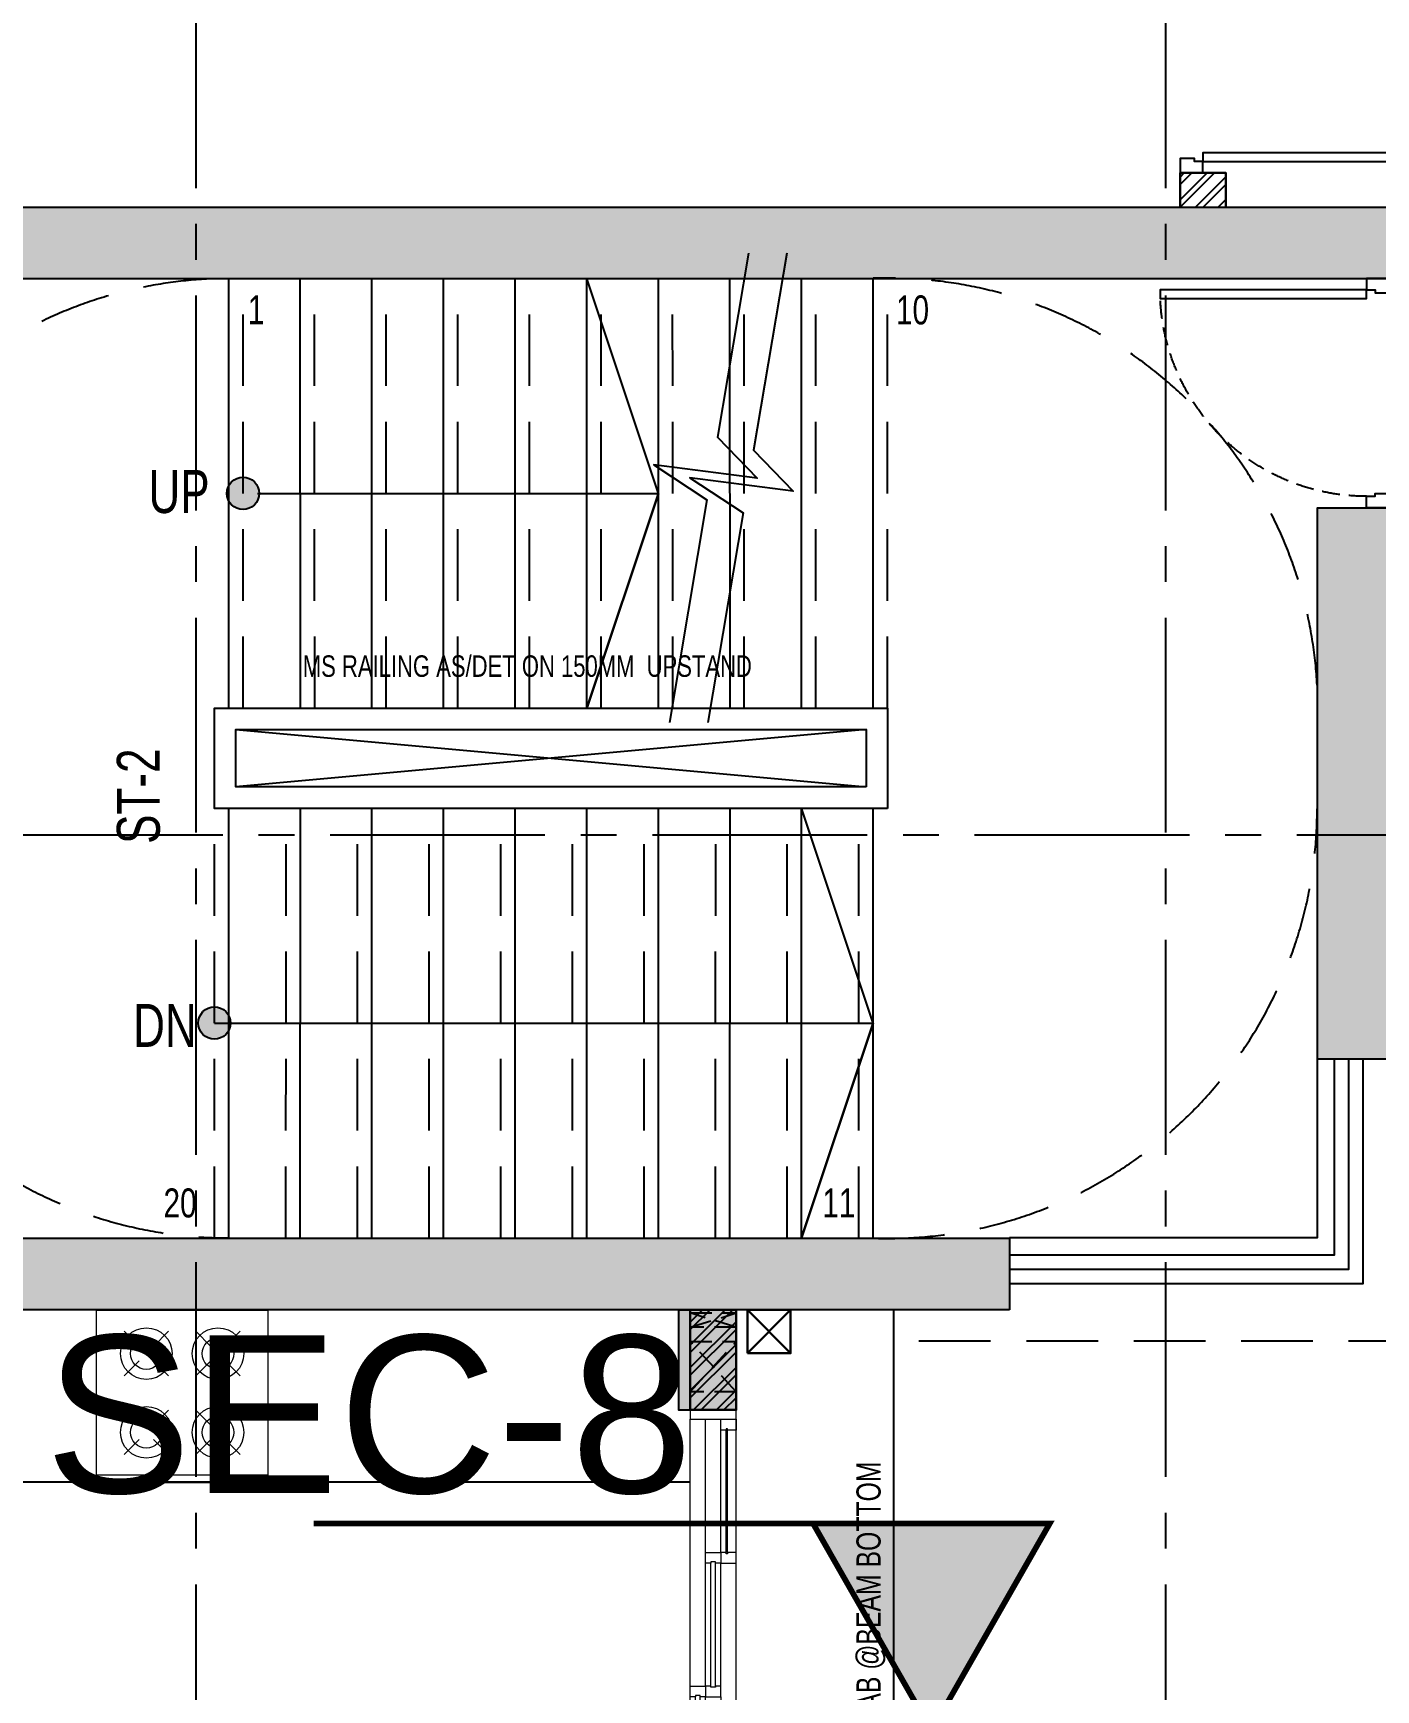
# Model space of a CAD drawing. Header units: millimetres. Extents: x 1066295 to 1300022, y -5734212 to -5454663.
# Drawn here: x 1207588 to 1212276, y -5722949 to -5717165 of the extents above; entities that cross this region are included whole.
import ezdxf

# ---------------------------------------------------------------- set-up
doc = ezdxf.new("R2010")
doc.units = ezdxf.units.MM
doc.header["$LTSCALE"] = 1000
doc.header["$MEASUREMENT"] = 0
for name, pattern in [('AUDIT_D_120904163729-0', [0]), ('T9_KEY PLAN(TYPICAL FLOOR)$0$2BHK-A - FRONT$0$AUDIT_D_120904163729-0', [0]), ('T9_KEY PLAN(TYPICAL FLOOR)$0$2BHK-A - FRONT$0$HIDDEN', [0.375, 0.25, -0.125]), ('T9_KEY PLAN(TYPICAL FLOOR)$0$3BHK-A$0$$1$HIDDEN', [0.375, 0.25, -0.125]), ('T9_KEY PLAN(TYPICAL FLOOR)$0$3BHK-A$0$AUDIT_D_120904163729-0', [0]), ('T9_KEY PLAN(TYPICAL FLOOR)$0$T8 - TYPICAL FLOOR CORE$0$DASHED2', [0.375, 0.25, -0.125]), ('T9_KEY PLAN(TYPICAL FLOOR)$0$T8 - TYPICAL FLOOR CORE$0$HIDDEN', [0.375, 0.25, -0.125]), ('T9_KEY PLAN(TYPICAL FLOOR)$0$T8(T9 IS SIMILAR) - TYPICAL FLOOR ELEVATION$0$AUDIT_D_120904163729-0', [0]), ('T9_KEY PLAN(TYPICAL FLOOR)$0$T8(T9 IS SIMILAR) - TYPICAL FLOOR ELEVATION$0$HIDDEN', [0.375, 0.25, -0.125]), ('T9_KEY PLAN(TYPICAL FLOOR)$0$T8_REFUGE COLUMNS$0$CENTER2', [1.125, 0.75, -0.125, 0.125, -0.125]), ('T9_PROFILE SECTIONS$0$T8_PROFILE SECTIONS$0$HIDDEN', [0.375, 0.25, -0.125]), ('T9_PROFILE SECTIONS$0$T8_PROFILE SECTIONS$0$PHANTOM2', [1.25, 0.625, -0.125, 0.125, -0.125, 0.125, -0.125])]:
    doc.linetypes.add(name, pattern=pattern)
doc.layers.get('0').update_dxf_attribs({"linetype": 'AUDIT_D_120904163729-0'})
for name, color, linetype in [('T9_KEY PLAN(TYPICAL FLOOR)$0$2BHK-A - FRONT$0$A-HATCH -160', 251, 'T9_KEY PLAN(TYPICAL FLOOR)$0$2BHK-A - FRONT$0$AUDIT_D_120904163729-0'), ('T9_KEY PLAN(TYPICAL FLOOR)$0$2BHK-A - FRONT$0$a-KIT FIX', 251, 'Continuous'), ('T9_KEY PLAN(TYPICAL FLOOR)$0$3BHK-A$0$$0$A-DOOR-FULL', 2, 'Continuous'), ('T9_KEY PLAN(TYPICAL FLOOR)$0$3BHK-A$0$A-HATCH -160', 251, 'T9_KEY PLAN(TYPICAL FLOOR)$0$3BHK-A$0$AUDIT_D_120904163729-0'), ('T9_KEY PLAN(TYPICAL FLOOR)$0$T8 - TYPICAL FLOOR CORE$0$A-DOOR-FULL', 2, 'Continuous'), ('T9_KEY PLAN(TYPICAL FLOOR)$0$T8 - TYPICAL FLOOR CORE$0$A-FINISHED STAIRS', 1, 'Continuous'), ('T9_KEY PLAN(TYPICAL FLOOR)$0$T8 - TYPICAL FLOOR CORE$0$A-SLAB SUNK-AC LEDGES', 251, 'T9_KEY PLAN(TYPICAL FLOOR)$0$T8 - TYPICAL FLOOR CORE$0$HIDDEN'), ('T9_KEY PLAN(TYPICAL FLOOR)$0$T8 - TYPICAL FLOOR CORE$0$A-UNFINISHED STAIRS', 30, 'T9_KEY PLAN(TYPICAL FLOOR)$0$T8 - TYPICAL FLOOR CORE$0$DASHED2'), ('T9_KEY PLAN(TYPICAL FLOOR)$0$T8 - TYPICAL FLOOR CORE$0$A_rail', 253, 'Continuous'), ('T9_KEY PLAN(TYPICAL FLOOR)$0$T8 - TYPICAL FLOOR CORE$0$B-AR-ANNO-E DECK FLOOR$0$a-text', 4, 'Continuous'), ('T9_KEY PLAN(TYPICAL FLOOR)$0$T8 - TYPICAL FLOOR CORE$0$BEAM', 5, 'T9_KEY PLAN(TYPICAL FLOOR)$0$T8 - TYPICAL FLOOR CORE$0$HIDDEN'), ('T9_KEY PLAN(TYPICAL FLOOR)$0$T8 - TYPICAL FLOOR CORE$0$CUT-OUT', 49, 'Continuous'), ('T9_KEY PLAN(TYPICAL FLOOR)$0$T8 - TYPICAL FLOOR CORE$0$HATCH', 8, 'Continuous'), ('T9_KEY PLAN(TYPICAL FLOOR)$0$T8 - TYPICAL FLOOR CORE$0$STAIRS', 1, 'Continuous'), ('T9_KEY PLAN(TYPICAL FLOOR)$0$T8(T9 IS SIMILAR) - TYPICAL FLOOR ELEVATION$0$A-WALL-FEATURES', 6, 'T9_KEY PLAN(TYPICAL FLOOR)$0$T8(T9 IS SIMILAR) - TYPICAL FLOOR ELEVATION$0$AUDIT_D_120904163729-0'), ('T9_KEY PLAN(TYPICAL FLOOR)$0$T8_REFUGE COLUMNS$0$A-CENTERLINE', 193, 'T9_KEY PLAN(TYPICAL FLOOR)$0$T8_REFUGE COLUMNS$0$CENTER2'), ('T9_KEY PLAN(TYPICAL FLOOR)$0$T8_REFUGE COLUMNS$0$A-RCC COLS', 3, 'Continuous'), ('T9_KEY PLAN(TYPICAL FLOOR)$0$T8_REFUGE COLUMNS$0$A-SHEAR WALL THICKENING', 3, 'Continuous'), ('T9_KEY PLAN(TYPICAL FLOOR)$0$T8_TYPICAL COLUMNS$0$A-RCC COLS', 3, 'Continuous'), ('T9_KEY PLAN(TYPICAL FLOOR)$0$T8_TYPICAL COLUMNS$0$A-SHEAR WALL THICKENING', 3, 'Continuous'), ('T9_PROFILE SECTIONS$0$T8_PROFILE SECTIONS$0$A-PROFILE SECTIONS', 81, 'T9_PROFILE SECTIONS$0$T8_PROFILE SECTIONS$0$PHANTOM2')]:
    doc.layers.add(name, color=color, linetype=linetype)
for name, color, linetype, lineweight in [('T9_KEY PLAN(TYPICAL FLOOR)$0$2BHK-A - FRONT$0$a-TOI-fixtures', 251, 'Continuous', 0), ('T9_KEY PLAN(TYPICAL FLOOR)$0$2BHK-A - FRONT$0$A-WALL- 160', 6, 'Continuous', 30), ('T9_KEY PLAN(TYPICAL FLOOR)$0$2BHK-A - FRONT$0$Window', 4, 'Continuous', 20), ('T9_KEY PLAN(TYPICAL FLOOR)$0$3BHK-A$0$$1$A-WALL- 160', 6, 'Continuous', 30), ('T9_KEY PLAN(TYPICAL FLOOR)$0$T8 - TYPICAL FLOOR CORE$1$a-Text', 4, 'Continuous', 0), ('T9_KEY PLAN(TYPICAL FLOOR)$0$T8(T9 IS SIMILAR) - DIMENSION & TEXTING$0$T8 - TYPICAL FLOOR CORE$0$$1$a-Text', 4, 'Continuous', 0), ('T9_KEY PLAN(TYPICAL FLOOR)$0$T8(T9 IS SIMILAR)$0$D&W', 8, 'Continuous', 25)]:
    doc.layers.add(name, color=color, linetype=linetype, lineweight=lineweight)
doc.layers.add('T9_KEY PLAN(TYPICAL FLOOR)$0$T8_REFUGE COLUMNS$0$COL-HATCH', color=7, linetype='Continuous', lineweight=25, true_color=0xa3a3a3)
doc.styles.add('T9_KEY PLAN(TYPICAL FLOOR)$0$T8 - TYPICAL FLOOR CORE$1$ARIAL ARROW', font='swisscl.ttf')
doc.styles.add('T9_KEY PLAN(TYPICAL FLOOR)$0$T8(T9 IS SIMILAR) - DIMENSION & TEXTING$0$T8 - TYPICAL FLOOR CORE$0$$1$ARIAL ARROW', font='swisscl.ttf')
doc.styles.add('T9_PROFILE SECTIONS$0$T8_PROFILE SECTIONS$0$arial', font='sanss___.ttf')

# ---------------------------------------------------------------- blocks, each defined once
blk = doc.blocks.new('T9_PROFILE SECTIONS$0$T8_PROFILE SECTIONS$0$MH')
at = {"layer": 'T9_PROFILE SECTIONS$0$T8_PROFILE SECTIONS$0$A-PROFILE SECTIONS', "linetype": 'T9_PROFILE SECTIONS$0$T8_PROFILE SECTIONS$0$HIDDEN', "ltscale": 2}
h = blk.add_hatch(color=256, dxfattribs=at)
h.dxf.hatch_style = 1
h.paths.add_polyline_path([(1140354.5, -5697433.6), (1141077.6, -5697846.6), (1140354.5, -5698259.6)])
at = {"layer": 'T9_PROFILE SECTIONS$0$T8_PROFILE SECTIONS$0$A-PROFILE SECTIONS', "linetype": 'T9_PROFILE SECTIONS$0$T8_PROFILE SECTIONS$0$HIDDEN', "ltscale": 2, "const_width": 20}
blk.add_lwpolyline([(1140354.5, -5697433.6), (1140354.5, -5697433.6), (1141077.6, -5697846.6), (1140354.5, -5698259.6)], close=True, dxfattribs=at)
blk.add_lwpolyline([(1140354.5, -5697433.6), (1140354.5, -5700003.6)], dxfattribs=at)
blk = doc.blocks.new('T9_PROFILE SECTIONS$0$PROFILE SECTION LINE T9')
at = {"layer": 'T9_PROFILE SECTIONS$0$T8_PROFILE SECTIONS$0$A-PROFILE SECTIONS', "linetype": 'ByBlock', "rotation": 270}
blk.add_blockref('T9_PROFILE SECTIONS$0$T8_PROFILE SECTIONS$0$MH', (5724597.5, 1131999, 0), dxfattribs=at)
at = {"layer": 'T9_PROFILE SECTIONS$0$T8_PROFILE SECTIONS$0$A-PROFILE SECTIONS', "linetype": 'ByBlock', "insert": (23655.5, -8256, 0), "char_height": 550, "attachment_point": 7, "style": 'T9_PROFILE SECTIONS$0$T8_PROFILE SECTIONS$0$arial'}
blk.add_mtext_dynamic_manual_height_columns('SEC-8', width=301.334, gutter_width=500, heights=[0], dxfattribs=at)
blk = doc.blocks.new('T9_KEY PLAN(TYPICAL FLOOR)$0$T8_REFUGE COLUMNS$0$A$C277F3394')
at = {"layer": 'T9_KEY PLAN(TYPICAL FLOOR)$0$T8_REFUGE COLUMNS$0$A-SHEAR WALL THICKENING', "linetype": 'ByBlock'}
h = blk.add_hatch(color=31, dxfattribs=at)
h.dxf.hatch_style = 1
h.paths.add_polyline_path([(6495, 0.2), (6695, 0.2), (6695, -349.8), (6495, -349.8)])
blk.add_lwpolyline([(6495, 0.2), (6695, 0.2), (6695, -349.8), (6495, -349.8)], close=True, dxfattribs=at)
blk = doc.blocks.new('T9_KEY PLAN(TYPICAL FLOOR)$0$T8_REFUGE COLUMNS$0$A$C46A13422')
at = {"layer": 'T9_KEY PLAN(TYPICAL FLOOR)$0$T8_REFUGE COLUMNS$0$A-SHEAR WALL THICKENING', "linetype": 'ByBlock'}
blk.add_blockref('T9_KEY PLAN(TYPICAL FLOOR)$0$T8_REFUGE COLUMNS$0$A$C277F3394', (-5609.8, -7500), dxfattribs=at)
blk = doc.blocks.new('T9_KEY PLAN(TYPICAL FLOOR)$0$T8_REFUGE COLUMNS')
at = {"layer": 'T9_KEY PLAN(TYPICAL FLOOR)$0$T8_REFUGE COLUMNS$0$COL-HATCH', "linetype": 'ByBlock'}
h = blk.add_hatch(color=256, dxfattribs=at)
h.dxf.hatch_style = 1
h.paths.add_polyline_path([(1215902.1, -5706299.9), (1216152.1, -5706299.9), (1216152.1, -5708099.9), (1215902.1, -5708099.9)])
h.paths.add_polyline_path([(1215902.1, -5708099.9), (1213292.1, -5708099.9), (1213292.1, -5707849.9), (1215902.1, -5707849.9)])
h.paths.add_polyline_path([(1196642.1, -5706299.9), (1196392.1, -5706299.9), (1196392.1, -5708099.9), (1196642.1, -5708099.9)])
h.paths.add_polyline_path([(1215902.1, -5723474.9), (1216152.1, -5723474.9), (1216152.1, -5721674.9), (1215902.1, -5721674.9)])
h.paths.add_polyline_path([(1215902.1, -5721924.9), (1213292.1, -5721924.9), (1213292.1, -5721674.9), (1215902.1, -5721674.9)])
h.paths.add_polyline_path([(1196642.1, -5723474.9), (1196392.1, -5723474.9), (1196392.1, -5721674.9), (1196642.1, -5721674.9)])
h.paths.add_polyline_path([(1198957.1, -5709939.9), (1199207.1, -5709939.9), (1199207.1, -5714149.9), (1198957.1, -5714149.9)])
h.paths.add_polyline_path([(1197682.1, -5711799.9), (1197432.1, -5711799.9), (1197432.1, -5709939.9), (1197682.1, -5709939.9)])
h.paths.add_polyline_path([(1184832.1, -5718799.9), (1185182.1, -5718799.9), (1185182.1, -5709299.9), (1184832.1, -5709299.9)])
h.paths.add_polyline_path([(1194132.1, -5714149.9), (1193882.1, -5714149.9), (1193882.1, -5709939.9), (1194132.1, -5709939.9)])
h.paths.add_polyline_path([(1189932.1, -5714149.9), (1190232.1, -5714149.9), (1190232.1, -5709914.9), (1189932.1, -5709914.9)])
h.paths.add_polyline_path([(1189932.1, -5719684.9), (1190232.1, -5719684.9), (1190232.1, -5715449.9), (1189932.1, -5715449.9)])
h.paths.add_polyline_path([(1194182.1, -5719609.9), (1193882.1, -5719609.9), (1193882.1, -5717174.9), (1194182.1, -5717174.9)])
h.paths.add_polyline_path([(1215612.1, -5719609.9), (1215862.1, -5719609.9), (1215862.1, -5715374.9), (1215612.1, -5715374.9)])
h.paths.add_polyline_path([(1210702.1, -5711724.9), (1207452.1, -5711724.9), (1207452.1, -5711474.9), (1210702.1, -5711474.9)])
h.paths.add_polyline_path([(1210702.1, -5713624.9), (1207452.1, -5713624.9), (1207452.1, -5713874.9), (1210702.1, -5713874.9)])
h.paths.add_polyline_path([(1210952.1, -5711474.9), (1210702.1, -5711474.9), (1210702.1, -5713874.9), (1210952.1, -5713874.9)])
h.paths.add_polyline_path([(1202442.1, -5712799.9), (1202692.1, -5712799.9), (1202692.1, -5710799.9), (1202442.1, -5710799.9)], flags=17)
h.paths.add_polyline_path([(1196682.1, -5715374.9), (1196932.1, -5715374.9), (1196932.1, -5719609.9), (1196682.1, -5719609.9)])
h.paths.add_polyline_path([(1210052.1, -5727009.9), (1209752.1, -5727009.9), (1209752.1, -5724474.9), (1210052.1, -5724474.9)])
h.paths.add_polyline_path([(1202492.1, -5727009.9), (1202792.1, -5727009.9), (1202792.1, -5724474.9), (1202492.1, -5724474.9)])
h.paths.add_polyline_path([(1199382.1, -5726829.9), (1199132.1, -5726829.9), (1199132.1, -5724474.9), (1199382.1, -5724474.9)])
h.paths.add_polyline_path([(1195392.1, -5726519.9), (1195742.1, -5726519.9), (1195742.1, -5724724.9), (1195392.1, -5724724.9)])
h.paths.add_polyline_path([(1195742.1, -5724124.9), (1195392.1, -5724124.9), (1195392.1, -5723274.9), (1195742.1, -5723274.9)])
h.paths.add_polyline_path([(1217152.1, -5726519.9), (1216802.1, -5726519.9), (1216802.1, -5724724.9), (1217152.1, -5724724.9)])
h.paths.add_polyline_path([(1216802.1, -5724124.9), (1217152.1, -5724124.9), (1217152.1, -5723274.9), (1216802.1, -5723274.9)])
h.paths.add_polyline_path([(1213162.1, -5726829.9), (1213412.1, -5726829.9), (1213412.1, -5724474.9), (1213162.1, -5724474.9)])
h.paths.add_polyline_path([(1209602.1, -5723474.9), (1209852.1, -5723474.9), (1209852.1, -5721674.9), (1209602.1, -5721674.9)])
h.paths.add_polyline_path([(1212262.1, -5721674.9), (1210752.1, -5721674.9), (1210752.1, -5721924.9), (1212262.1, -5721924.9)])
h.paths.add_polyline_path([(1212742.1, -5719224.9), (1207452.1, -5719224.9), (1207452.1, -5718974.9), (1212742.1, -5718974.9)])
h.paths.add_polyline_path([(1214067.1, -5718349.9), (1213817.1, -5718349.9), (1213817.1, -5716424.9), (1214067.1, -5716424.9)])
h.paths.add_polyline_path([(1213587.1, -5709939.9), (1213337.1, -5709939.9), (1213337.1, -5714149.9), (1213587.1, -5714149.9)])
h.paths.add_polyline_path([(1214862.1, -5711799.9), (1215112.1, -5711799.9), (1215112.1, -5709939.9), (1214862.1, -5709939.9)])
h.paths.add_polyline_path([(1227712.1, -5718799.9), (1227362.1, -5718799.9), (1227362.1, -5709299.9), (1227712.1, -5709299.9)])
h.paths.add_polyline_path([(1218412.1, -5714149.9), (1218662.1, -5714149.9), (1218662.1, -5709939.9), (1218412.1, -5709939.9)])
h.paths.add_polyline_path([(1222612.1, -5714149.9), (1222312.1, -5714149.9), (1222312.1, -5709914.9), (1222612.1, -5709914.9)])
h.paths.add_polyline_path([(1222612.1, -5719684.9), (1222312.1, -5719684.9), (1222312.1, -5715449.9), (1222612.1, -5715449.9)])
h.paths.add_polyline_path([(1218362.1, -5719609.9), (1218662.1, -5719609.9), (1218662.1, -5717174.9), (1218362.1, -5717174.9)])
h.paths.add_polyline_path([(1202742.1, -5716974.9), (1202992.1, -5716974.9), (1202992.1, -5718974.9), (1202742.1, -5718974.9)])
h.paths.add_polyline_path([(1204842.1, -5716974.9), (1205092.1, -5716974.9), (1205092.1, -5718974.9), (1204842.1, -5718974.9)])
h.paths.add_polyline_path([(1217152.1, -5701889.9), (1216802.1, -5701889.9), (1216802.1, -5705049.9), (1217152.1, -5705049.9)])
h.paths.add_polyline_path([(1216802.1, -5705649.9), (1217152.1, -5705649.9), (1217152.1, -5706499.9), (1216802.1, -5706499.9)])
h.paths.add_polyline_path([(1213162.1, -5701089.9), (1213412.1, -5701089.9), (1213412.1, -5705299.9), (1213162.1, -5705299.9)])
h.paths.add_polyline_path([(1210052.1, -5701089.9), (1209752.1, -5701089.9), (1209752.1, -5705299.9), (1210052.1, -5705299.9)])
h.paths.add_polyline_path([(1209602.1, -5706299.9), (1209852.1, -5706299.9), (1209852.1, -5708099.9), (1209602.1, -5708099.9)])
h.paths.add_polyline_path([(1212262.1, -5708099.9), (1210752.1, -5708099.9), (1210752.1, -5707849.9), (1212262.1, -5707849.9)])
h.paths.add_polyline_path([(1195392.1, -5701889.9), (1195742.1, -5701889.9), (1195742.1, -5705049.9), (1195392.1, -5705049.9)])
h.paths.add_polyline_path([(1195742.1, -5705649.9), (1195392.1, -5705649.9), (1195392.1, -5706499.9), (1195742.1, -5706499.9)])
h.paths.add_polyline_path([(1199382.1, -5701089.9), (1199132.1, -5701089.9), (1199132.1, -5705299.9), (1199382.1, -5705299.9)])
h.paths.add_polyline_path([(1202492.1, -5701089.9), (1202792.1, -5701089.9), (1202792.1, -5705299.9), (1202492.1, -5705299.9)])
h.paths.add_polyline_path([(1202942.1, -5706299.9), (1202692.1, -5706299.9), (1202692.1, -5708099.9), (1202942.1, -5708099.9)])
h.paths.add_polyline_path([(1200282, -5708099.9), (1201792, -5708099.9), (1201792, -5707849.9), (1200282, -5707849.9)])
h.paths.add_polyline_path([(1207452.1, -5710799.9), (1211787.1, -5710799.9), (1211787.1, -5710549.9), (1207452.1, -5710549.9)])
h.paths.add_polyline_path([(1200042.1, -5713849.9), (1200042.1, -5710549.9), (1205092.1, -5710549.9), (1205092.1, -5712999.9), (1204842.1, -5712999.9), (1204842, -5710799.9), (1200292.1, -5710799.9), (1200292.1, -5713849.9)])
h.paths.add_polyline_path([(1198907.1, -5719224.9), (1205092.1, -5719224.9), (1205092.1, -5718974.9), (1198907.1, -5718974.9)])
h.paths.add_polyline_path([(1202942.1, -5723474.9), (1202692.1, -5723474.9), (1202692.1, -5721674.9), (1202942.1, -5721674.9)])
h.paths.add_polyline_path([(1200282.1, -5721674.9), (1201792.1, -5721674.9), (1201792.1, -5721924.9), (1200282.1, -5721924.9)])
h.paths.add_polyline_path([(1196932.1, -5715624.9), (1203832.1, -5715624.9), (1203832.1, -5715374.9), (1196932.1, -5715374.9)])
h.paths.add_polyline_path([(1215612.1, -5715624.9), (1207452.1, -5715624.9), (1207452.1, -5715374.9), (1215612.1, -5715374.9)])
h.paths.add_polyline_path([(1196642.1, -5721924.9), (1199252.1, -5721924.9), (1199252.1, -5721674.9), (1196642.1, -5721674.9)])
h.paths.add_polyline_path([(1196642.1, -5708099.9), (1199252.1, -5708099.9), (1199252.1, -5707849.9), (1196642.1, -5707849.9)])
h.paths.add_polyline_path([(1198007.1, -5718974.9), (1196932.1, -5718974.9), (1196932.1, -5719224.9), (1198007.1, -5719224.9)])
at = {"layer": 'T9_KEY PLAN(TYPICAL FLOOR)$0$T8_REFUGE COLUMNS$0$A-CENTERLINE'}
for p, q in [((1209902.1, -5728808.5), (1209902.1, -5698573.6)), ((1213287.1, -5728808.5), (1213287.1, -5698573.6)), ((1223494.9, -5717567.4), (1182495.9, -5717567.4))]:
    blk.add_line(p, q, dxfattribs=at)
at = {"layer": 'T9_KEY PLAN(TYPICAL FLOOR)$0$T8_REFUGE COLUMNS$0$A-RCC COLS', "linetype": 'ByBlock'}
for points in [[(1215612.1, -5715624.9), (1207452.1, -5715624.9), (1207452.1, -5715374.9), (1215612.1, -5715374.9)], [(1214067.1, -5718349.9), (1213817.1, -5718349.9), (1213817.1, -5716424.9), (1214067.1, -5716424.9)], [(1212742.1, -5719224.9), (1207452.1, -5719224.9), (1207452.1, -5718974.9), (1212742.1, -5718974.9)]]:
    blk.add_lwpolyline(points, close=True, dxfattribs=at)
blk.add_blockref('T9_KEY PLAN(TYPICAL FLOOR)$0$T8_REFUGE COLUMNS$0$A$C46A13422', (1210702.1, -5711724.9), dxfattribs=at)
blk = doc.blocks.new('T9_KEY PLAN(TYPICAL FLOOR)$0$T8_TYPICAL COLUMNS$0$A$C277F3394')
at = {"layer": 'T9_KEY PLAN(TYPICAL FLOOR)$0$T8_TYPICAL COLUMNS$0$A-SHEAR WALL THICKENING', "linetype": 'ByBlock'}
h = blk.add_hatch(color=31, dxfattribs=at)
h.dxf.hatch_style = 1
h.paths.add_polyline_path([(6495, 0.2), (6695, 0.2), (6695, -349.8), (6495, -349.8)])
blk.add_lwpolyline([(6495, 0.2), (6695, 0.2), (6695, -349.8), (6495, -349.8)], close=True, dxfattribs=at)
blk = doc.blocks.new('T9_KEY PLAN(TYPICAL FLOOR)$0$T8_TYPICAL COLUMNS$0$A$C46A13422')
at = {"layer": 'T9_KEY PLAN(TYPICAL FLOOR)$0$T8_TYPICAL COLUMNS$0$A-SHEAR WALL THICKENING', "linetype": 'ByBlock'}
blk.add_blockref('T9_KEY PLAN(TYPICAL FLOOR)$0$T8_TYPICAL COLUMNS$0$A$C277F3394', (-5609.8, -7500), dxfattribs=at)
blk = doc.blocks.new('T9_KEY PLAN(TYPICAL FLOOR)$0$T8_TYPICAL COLUMNS')
at = {"layer": 'T9_KEY PLAN(TYPICAL FLOOR)$0$T8_TYPICAL COLUMNS$0$A-RCC COLS', "linetype": 'ByBlock'}
for name, p in [('T9_KEY PLAN(TYPICAL FLOOR)$0$T8_REFUGE COLUMNS', (0, 0)), ('T9_KEY PLAN(TYPICAL FLOOR)$0$T8_TYPICAL COLUMNS$0$A$C46A13422', (1210702.1, -5711724.9))]:
    blk.add_blockref(name, p, dxfattribs=at)
blk = doc.blocks.new('T9_KEY PLAN(TYPICAL FLOOR)$0$2BHK-A - FRONT$0$1500')
at = {"layer": 'T9_KEY PLAN(TYPICAL FLOOR)$0$2BHK-A - FRONT$0$Window', "color": 1, "lineweight": 13}
for p, q in [((1150276.5, -5694418.8), (1148842.5, -5694418.8)), ((1149307.5, -5694418.8), (1148880, -5694418.8)), ((1149307.5, -5694472.1), (1148880, -5694472.1)), ((1149773.7, -5694472.1), (1149345, -5694472.1)), ((1149811.2, -5694472.1), (1150276.5, -5694472.1)), ((1149307.5, -5694525.5), (1148842.5, -5694525.5)), ((1149773.7, -5694525.5), (1149345, -5694525.5)), ((1150239, -5694525.5), (1149811.2, -5694525.5)), ((1149773.7, -5694578.8), (1148842.5, -5694578.8)), ((1150239, -5694578.8), (1149811.2, -5694578.8))]:
    blk.add_line(p, q, dxfattribs=at)
at = {"layer": 'T9_KEY PLAN(TYPICAL FLOOR)$0$2BHK-A - FRONT$0$Window', "color": 5, "lineweight": 13}
for p, q in [((1149307.5, -5694449.1), (1148880, -5694449.1)), ((1149307.5, -5694453.6), (1148880, -5694453.6)), ((1149773.7, -5694490.7), (1149345, -5694490.7)), ((1149773.7, -5694506.9), (1149345, -5694506.9)), ((1150239, -5694544.1), (1149811.2, -5694544.1)), ((1150239, -5694560.2), (1149811.2, -5694560.2))]:
    blk.add_line(p, q, dxfattribs=at)
at = {"layer": 'T9_KEY PLAN(TYPICAL FLOOR)$0$2BHK-A - FRONT$0$Window', "color": 4, "lineweight": 13}
for points in [[(1148842.5, -5694418.8), (1148809.5, -5694418.8), (1148809.5, -5694578.8), (1148842.5, -5694578.8)], [(1148880, -5694453.6), (1148880, -5694472.1), (1148842.5, -5694472.1), (1148842.5, -5694418.8), (1148880, -5694418.8), (1148880, -5694449.1), (1148875.5, -5694449.1), (1148875.5, -5694453.6)], [(1149307.5, -5694453.6), (1149307.5, -5694472.1), (1149345, -5694472.1), (1149345, -5694418.8), (1149307.5, -5694418.8), (1149307.5, -5694449.1), (1149312, -5694449.1), (1149312, -5694453.6)], [(1150309.5, -5694418.8), (1150276.5, -5694418.8), (1150276.5, -5694578.8), (1150309.5, -5694578.8)], [(1149345, -5694506.9), (1149345, -5694525.5), (1149307.5, -5694525.5), (1149307.5, -5694472.1), (1149345, -5694472.1), (1149345, -5694490.7), (1149340.5, -5694490.7), (1149340.5, -5694506.9)], [(1149773.7, -5694506.9), (1149773.7, -5694525.5), (1149811.2, -5694525.5), (1149811.2, -5694472.1), (1149773.7, -5694472.1), (1149773.7, -5694490.7), (1149778.2, -5694490.7), (1149778.2, -5694506.9)], [(1149811.2, -5694560.2), (1149811.2, -5694578.8), (1149773.7, -5694578.8), (1149773.7, -5694525.5), (1149811.2, -5694525.5), (1149811.2, -5694544.1), (1149806.7, -5694544.1), (1149806.7, -5694560.2)], [(1150239, -5694560.2), (1150239, -5694578.8), (1150276.5, -5694578.8), (1150276.5, -5694525.5), (1150239, -5694525.5), (1150239, -5694544.1), (1150243.5, -5694544.1), (1150243.5, -5694560.2)]]:
    blk.add_lwpolyline(points, close=True, dxfattribs=at)
blk = doc.blocks.new('T9_KEY PLAN(TYPICAL FLOOR)$0$2BHK-A - FRONT$0$RANGE-flat-1')
at = {"layer": 'T9_KEY PLAN(TYPICAL FLOOR)$0$2BHK-A - FRONT$0$a-TOI-fixtures'}
for p, q in [((-575, -600), (-575, 0)), ((-600, -100), (-625, -100)), ((-625, -100), (-625, -175)), ((-450, -150), (-502.8, -97.2)), ((-400, -150), (-347.2, -97.2)), ((-175, -150), (-227.8, -97.2)), ((-125, -150), (-72.2, -97.2)), ((-625, -175), (-600, -175)), ((-450, -200), (-502.8, -252.8)), ((-400, -200), (-347.2, -252.8)), ((-175, -200), (-227.8, -252.8)), ((-125, -200), (-72.2, -252.8)), ((-450, -400), (-502.8, -347.2)), ((-400, -400), (-347.2, -347.2)), ((-175, -400), (-227.8, -347.2)), ((-125, -400), (-72.2, -347.2)), ((-625, -425), (-600, -425)), ((-625, -500), (-625, -425)), ((-450, -450), (-502.8, -502.8)), ((-400, -450), (-347.2, -502.8)), ((-175, -450), (-227.8, -502.8)), ((-125, -450), (-72.2, -502.8)), ((-600, -500), (-625, -500))]:
    blk.add_line(p, q, dxfattribs=at)
blk.add_lwpolyline([(-600, -600), (0, -600), (0, 0), (-600, 0)], close=True, dxfattribs=at)
for centre, radius in [((-425, -175), 90), ((-150, -175), 90), ((-425, -175), 55), ((-150, -175), 55), ((-425, -425), 90), ((-150, -425), 90), ((-425, -425), 55), ((-150, -425), 55)]:
    blk.add_circle(centre, radius, dxfattribs=at)
blk = doc.blocks.new('*U2405')
for points in [[(0, 0), (0, 720.4), (30, 720.4), (30, 0)], [(-40, 0), (0, 0), (0, -30), (10, -30), (10, -80), (-40, -80)], [(760.4, 0), (720.4, 0), (720.4, -30), (710.4, -30), (710.4, -80), (760.4, -80)]]:
    blk.add_lwpolyline(points, close=True)
at = {"color": 0, "linetype": 'ByBlock', "ltscale": 0.25}
blk.add_arc((-1.1, -0.4), 721.5, 0.03474, 87.62699, dxfattribs=at)
blk = doc.blocks.new('T9_KEY PLAN(TYPICAL FLOOR)$0$T8 - TYPICAL FLOOR CORE$0$A$C29262D9E')
at = {"layer": 'T9_KEY PLAN(TYPICAL FLOOR)$0$T8 - TYPICAL FLOOR CORE$0$STAIRS'}
h = blk.add_hatch(color=7, dxfattribs=at)
edge = h.paths.add_edge_path()
edge.add_arc((0, 0), 0.075, 0, 360)
at = {"layer": 'T9_KEY PLAN(TYPICAL FLOOR)$0$T8 - TYPICAL FLOOR CORE$0$STAIRS', "color": 7}
blk.add_circle((0, 0), 0.075, dxfattribs=at)
blk = doc.blocks.new('*U2384')
for points in [[(0, 0), (0, 1025), (30, 1025), (30, 0)], [(-40, 0), (0, 0), (0, -30), (10, -30), (10, -80), (-40, -80)], [(1065, 0), (1025, 0), (1025, -30), (1015, -30), (1015, -80), (1065, -80)]]:
    blk.add_lwpolyline(points, close=True)
at = {"color": 0, "linetype": 'ByBlock', "ltscale": 0.25}
blk.add_arc((-1.5, -0.6), 1026.5, 0.03474, 87.62699, dxfattribs=at)
blk = doc.blocks.new('T9_KEY PLAN(TYPICAL FLOOR)')
at = {"layer": 'T9_KEY PLAN(TYPICAL FLOOR)$0$2BHK-A - FRONT$0$A-HATCH -160', "linetype": 'ByBlock'}
h = blk.add_hatch(dxfattribs=at)
h.set_pattern_fill('ANSI32', color=8, scale=150)
h.set_pattern_definition([(45, (0, -0.55), (-39.77475644, 39.77475644), []), (45, (26.517, -0.55), (-39.77475644, 39.77475644), [])])
h.paths.add_polyline_path([(1213411.9, -5726829.9), (1213251.9, -5726829.9), (1213251.9, -5728524.6), (1212781.9, -5728524.6), (1212781.9, -5728684.6), (1213411.9, -5728684.6)])
h.paths.add_polyline_path([(1210052.3, -5727009.9), (1209892.3, -5727009.9), (1209892.3, -5727450.1), (1209117.3, -5727450.1), (1209117.3, -5727610.1), (1210052.3, -5727610.1)])
h.paths.add_polyline_path([(1210681.9, -5728684.6), (1210052.3, -5728684.6), (1210052.3, -5728524.6), (1210681.9, -5728524.6)])
h.paths.add_polyline_path([(1206717.3, -5727450.1), (1206347.3, -5727450.1), (1206347.3, -5727610.1), (1206717.3, -5727610.1)])
h.paths.add_polyline_path([(1211787.3, -5719574.2), (1211627.3, -5719574.2), (1211627.3, -5719224.9), (1211787.3, -5719224.9)])
h.paths.add_polyline_path([(1212502.4, -5721834.8), (1212262.8, -5721834.8), (1212261.7, -5721674.9), (1212502.4, -5721674.9)])
h.paths.add_polyline_path([(1212262.3, -5721924.5), (1212102.3, -5721924.5), (1212102.3, -5722424.9), (1212262.3, -5722424.9)])
h.paths.add_polyline_path([(1213452.3, -5721924.9), (1213292.3, -5721924.9), (1213292.3, -5722424.9), (1213452.3, -5722424.9)])
h.paths.add_polyline_path([(1213452.3, -5723474.9), (1213452.3, -5723074.9), (1213292.3, -5723074.9), (1213292.3, -5723314.9), (1212262.3, -5723314.9), (1212264.8, -5723074.9), (1212104.8, -5723074.9), (1212102.3, -5723474.6)])
at = {"layer": 'T9_KEY PLAN(TYPICAL FLOOR)$0$3BHK-A$0$A-HATCH -160', "linetype": 'ByBlock'}
h = blk.add_hatch(dxfattribs=at)
h.set_pattern_fill('ANSI32', color=8, scale=150)
h.set_pattern_definition([(45, (-0.65, 934.464), (-39.77475644, 39.77475644), []), (45, (25.864, 934.464), (-39.77475644, 39.77475644), [])])
h.paths.add_polyline_path([(1213497.2, -5715373.6), (1213337.2, -5715373.6), (1213337.2, -5715253.8), (1213497.2, -5715253.8)])
at = {"color": 8, "linetype": 'T9_KEY PLAN(TYPICAL FLOOR)$0$2BHK-A - FRONT$0$HIDDEN', "ltscale": 0.3}
for p, q in [((1211787.1, -5719285.9), (1211627.3, -5719235.9)), ((1211627.3, -5719285.9), (1211787.1, -5719235.9)), ((1211627.3, -5719510.9, 0.6), (1211787.1, -5719335.9)), ((1211787.2, -5719510.9), (1211627.3, -5719335.9, 0.6))]:
    blk.add_line(p, q, dxfattribs=at)
for points in [[(1211627.3, -5719235.9), (1211787.1, -5719235.9), (1211787.1, -5719285.9), (1211627.3, -5719285.9)], [(1211627.3, -5719335.9), (1211787.1, -5719335.9), (1211787.1, -5719510.9), (1211627.3, -5719510.9)]]:
    blk.add_lwpolyline(points, close=True, dxfattribs=at)
at = {"layer": 'T9_KEY PLAN(TYPICAL FLOOR)$0$2BHK-A - FRONT$0$a-KIT FIX', "color": 8}
blk.add_line((1211627.3, -5719826.2), (1208552.3, -5719827.4), dxfattribs=at)
at = {"layer": 'T9_KEY PLAN(TYPICAL FLOOR)$0$2BHK-A - FRONT$0$A-WALL- 160', "color": 8, "linetype": 'ByBlock'}
for p, q in [((1211627.3, -5719574.2), (1211627.3, -5719224.9)), ((1211787.3, -5719574.2), (1211787.3, -5719224.9)), ((1211787.3, -5719574.2), (1211627.3, -5719574.2))]:
    blk.add_line(p, q, dxfattribs=at)
at = {"layer": 'T9_KEY PLAN(TYPICAL FLOOR)$0$2BHK-A - FRONT$0$A-WALL- 160', "color": 8, "ltscale": 0.3}
for p, q in [((1211977, -5719224.6), (1211827.4, -5719376.4, 0.6)), ((1211827.4, -5719224.6), (1211977, -5719376.4, 0.6))]:
    blk.add_line(p, q, dxfattribs=at)
blk.add_lwpolyline([(1211827.4, -5719376.4), (1211827.4, -5719224.4), (1211977.4, -5719224.4), (1211977.4, -5719376.4)], close=True, dxfattribs=at)
at = {"layer": 'T9_KEY PLAN(TYPICAL FLOOR)$0$3BHK-A$0$$1$A-WALL- 160', "color": 8, "linetype": 'ByBlock'}
blk.add_lwpolyline([(1213337.2, -5715374.9), (1213337.2, -5715255), (1213497.2, -5715255), (1213497.2, -5715374.9)], dxfattribs=at)
at = {"layer": 'T9_KEY PLAN(TYPICAL FLOOR)$0$T8 - TYPICAL FLOOR CORE$0$A-FINISHED STAIRS', "color": 8}
for p, q in [((1210015.9, -5717124, 0.4), (1210015.7, -5715624)), ((1210265.9, -5717124, 0.4), (1210265.7, -5715624)), ((1210515.9, -5717124, 0.4), (1210515.7, -5715624)), ((1210765.9, -5717124, 0.4), (1210765.7, -5715624)), ((1211015.9, -5717124, 0.4), (1211015.7, -5715624)), ((1211265.9, -5717124, 0.4), (1211265.7, -5715624)), ((1211515.9, -5717124, 0.4), (1211515.7, -5715624)), ((1211765.9, -5717124, 0.4), (1211765.7, -5715624)), ((1212015.9, -5717124, 0.4), (1212015.7, -5715624)), ((1212265.9, -5717124, 0.4), (1212265.7, -5715624)), ((1210015.7, -5718974), (1210015.9, -5717474, 0.4)), ((1210265.7, -5718974), (1210265.9, -5717474, 0.4)), ((1210515.7, -5718974), (1210515.9, -5717474, 0.4)), ((1210765.7, -5718974), (1210765.9, -5717474, 0.4)), ((1211015.7, -5718974), (1211015.9, -5717474, 0.4)), ((1211265.7, -5718974), (1211265.9, -5717474, 0.4)), ((1211515.7, -5718974), (1211515.9, -5717474, 0.4)), ((1211765.7, -5718974), (1211765.9, -5717474, 0.4)), ((1212015.7, -5718974), (1212015.9, -5717474, 0.4)), ((1212265.7, -5718974), (1212265.9, -5717474, 0.4))]:
    blk.add_line(p, q, dxfattribs=at)
at = {"layer": 'T9_KEY PLAN(TYPICAL FLOOR)$0$T8 - TYPICAL FLOOR CORE$0$A-SLAB SUNK-AC LEDGES', "color": 8, "linetype": 'ByBlock'}
blk.add_line((1212337.1, -5719224.9), (1212337.1, -5721074.9), dxfattribs=at)
at = {"layer": 'T9_KEY PLAN(TYPICAL FLOOR)$0$T8 - TYPICAL FLOOR CORE$0$A-UNFINISHED STAIRS', "color": 8, "linetype": 'T9_KEY PLAN(TYPICAL FLOOR)$0$T8 - TYPICAL FLOOR CORE$0$HIDDEN'}
for p, q in [((1210065.9, -5717124, 0.4), (1210065.7, -5715624)), ((1210315.9, -5717124, 0.4), (1210315.7, -5715624)), ((1210565.9, -5717124, 0.4), (1210565.7, -5715624)), ((1210815.9, -5717124, 0.4), (1210815.7, -5715624)), ((1211065.9, -5717124, 0.4), (1211065.7, -5715624)), ((1211315.9, -5717124, 0.4), (1211315.7, -5715624)), ((1211565.9, -5717124, 0.4), (1211565.7, -5715624)), ((1211815.9, -5717124, 0.4), (1211815.7, -5715624)), ((1212065.9, -5717124, 0.4), (1212065.7, -5715624)), ((1212315.9, -5717124, 0.4), (1212315.7, -5715624)), ((1209965.7, -5718974), (1209965.9, -5717474, 0.4)), ((1210215.7, -5718974), (1210215.9, -5717474, 0.4)), ((1210465.7, -5718974), (1210465.9, -5717474, 0.4)), ((1210715.7, -5718974), (1210715.9, -5717474, 0.4)), ((1210965.7, -5718974), (1210965.9, -5717474, 0.4)), ((1211215.7, -5718974), (1211215.9, -5717474, 0.4)), ((1211465.7, -5718974), (1211465.9, -5717474, 0.4)), ((1211715.7, -5718974), (1211715.9, -5717474, 0.4)), ((1211965.7, -5718974), (1211965.9, -5717474, 0.4)), ((1212215.7, -5718974), (1212215.9, -5717474, 0.4))]:
    blk.add_line(p, q, dxfattribs=at)
at = {"layer": 'T9_KEY PLAN(TYPICAL FLOOR)$0$T8 - TYPICAL FLOOR CORE$0$A_rail', "color": 8}
for points in [[(1212315.9, -5717474), (1209965.9, -5717474), (1209965.9, -5717124), (1212315.9, -5717124)], [(1212240.9, -5717399), (1210040.9, -5717399), (1210040.9, -5717199), (1212240.9, -5717199)]]:
    blk.add_lwpolyline(points, close=True, dxfattribs=at)
at = {"layer": 'T9_KEY PLAN(TYPICAL FLOOR)$0$T8 - TYPICAL FLOOR CORE$0$BEAM', "color": 8, "linetype": 'ByBlock'}
for points in [[(1213975.7, -5718348.9), (1213975.7, -5719134), (1212742.1, -5719134)], [(1213815.7, -5718348.9), (1213815.7, -5718974), (1212742.1, -5718974)], [(1213925.7, -5718348.9), (1213925.7, -5719084), (1212742.1, -5719084)], [(1213875.7, -5718348.9), (1213875.7, -5719034), (1212742.1, -5719034)]]:
    blk.add_lwpolyline(points, dxfattribs=at)
at = {"layer": 'T9_KEY PLAN(TYPICAL FLOOR)$0$T8 - TYPICAL FLOOR CORE$0$CUT-OUT', "color": 8}
for p, q in [((1212240.9, -5717199), (1210040.9, -5717399)), ((1210040.9, -5717199), (1212240.9, -5717399))]:
    blk.add_line(p, q, dxfattribs=at)
at = {"layer": 'T9_KEY PLAN(TYPICAL FLOOR)$0$T8 - TYPICAL FLOOR CORE$0$HATCH', "color": 8, "linetype": 'T9_KEY PLAN(TYPICAL FLOOR)$0$T8 - TYPICAL FLOOR CORE$0$HIDDEN'}
for centre, radius, start, end in [((1210017.8, -5717128.5), 1504.6, 91.98388, 176.71689), ((1212315.2, -5717125.2), 1502.8, 3.12739, 91.88522), ((1210016, -5717473.8, 0.7), 1500.2, 180.07136, 269.99075), ((1212315.7, -5717475.6, 0.7), 1500, 268.08979, 0)]:
    blk.add_arc(centre, radius, start, end, dxfattribs=at)
at = {"layer": 'T9_KEY PLAN(TYPICAL FLOOR)$0$T8 - TYPICAL FLOOR CORE$0$STAIRS', "color": 8}
for points in [[(1211829.9, -5715535.7), (1211721.9, -5716177.9), (1211860.3, -5716320.6), (1211499.5, -5716274.5), (1211685.1, -5716396.7), (1211554.3, -5717174)], [(1211963.9, -5715535.7), (1211848.2, -5716223.8), (1211986.5, -5716366.5), (1211625.8, -5716320.4), (1211811.4, -5716442.6), (1211688.3, -5717174)]]:
    blk.add_lwpolyline(points, dxfattribs=at)
for points, elevation in [([(1210115.7, -5716374.1), (1211515.8, -5716374.1), (1211265.9, -5717124.1), (1211515.8, -5716374.1), (1211265.7, -5715624.1)], 0), ([(1209965.7, -5718223.4), (1212265.8, -5718224), (1212015.7, -5718974), (1212265.8, -5718224), (1212015.9, -5717473.3)], -0.8)]:
    blk.add_lwpolyline(points, dxfattribs=dict(at, elevation=elevation))
at = {"layer": 'T9_KEY PLAN(TYPICAL FLOOR)$0$T8(T9 IS SIMILAR) - TYPICAL FLOOR ELEVATION$0$A-WALL-FEATURES', "color": 8, "linetype": 'T9_KEY PLAN(TYPICAL FLOOR)$0$T8(T9 IS SIMILAR) - TYPICAL FLOOR ELEVATION$0$HIDDEN'}
blk.add_lwpolyline([(1215612, -5718548.9), (1214175.7, -5718548.9), (1214175.7, -5719334), (1212337.1, -5719334)], dxfattribs=at)
at = {"layer": 'T9_KEY PLAN(TYPICAL FLOOR)$0$2BHK-A - FRONT$0$a-KIT FIX', "color": 8, "rotation": 90}
blk.add_blockref('T9_KEY PLAN(TYPICAL FLOOR)$0$2BHK-A - FRONT$0$RANGE-flat-1', (1209553.3, -5719227.7), dxfattribs=at)
at = {"layer": 'T9_KEY PLAN(TYPICAL FLOOR)$0$2BHK-A - FRONT$0$A-WALL- 160', "color": 8, "linetype": 'ByBlock', "rotation": 270}
blk.add_blockref('T9_KEY PLAN(TYPICAL FLOOR)$0$2BHK-A - FRONT$0$1500', (6906206.1, -4570764.7), dxfattribs=at)
at = {"layer": 'T9_KEY PLAN(TYPICAL FLOOR)$0$3BHK-A$0$$0$A-DOOR-FULL', "color": 8, "linetype": 'T9_KEY PLAN(TYPICAL FLOOR)$0$3BHK-A$0$$1$HIDDEN', "extrusion": (0, 0, -1), "zscale": -1, "rotation": 90}
blk.add_blockref('*U2384', (-1213417.2, -5715214.9), dxfattribs=at)
at = {"layer": 'T9_KEY PLAN(TYPICAL FLOOR)$0$T8 - TYPICAL FLOOR CORE$0$A-DOOR-FULL', "color": 8, "linetype": 'T9_KEY PLAN(TYPICAL FLOOR)$0$T8 - TYPICAL FLOOR CORE$0$HIDDEN', "xscale": -1, "rotation": 90}
blk.add_blockref('*U2405', (1213988.4, -5715664), dxfattribs=at)
at = {"layer": 'T9_KEY PLAN(TYPICAL FLOOR)$0$T8 - TYPICAL FLOOR CORE$0$B-AR-ANNO-E DECK FLOOR$0$a-text', "color": 8, "xscale": 750, "yscale": 750, "zscale": 750}
for p in [(1210065.7, -5716374, -0.2), (1209965.7, -5718223.4, -0.7)]:
    blk.add_blockref('T9_KEY PLAN(TYPICAL FLOOR)$0$T8 - TYPICAL FLOOR CORE$0$A$C29262D9E', p, dxfattribs=at)
at = {"layer": 'T9_KEY PLAN(TYPICAL FLOOR)$0$T8(T9 IS SIMILAR)$0$D&W', "color": 8, "linetype": 'ByBlock'}
blk.add_blockref('T9_KEY PLAN(TYPICAL FLOOR)$0$T8_TYPICAL COLUMNS', (0, 0), dxfattribs=at)
at = {"layer": 'T9_KEY PLAN(TYPICAL FLOOR)$0$T8 - TYPICAL FLOOR CORE$1$a-Text', "color": 8, "linetype": 'ByBlock', "style": 'T9_KEY PLAN(TYPICAL FLOOR)$0$T8 - TYPICAL FLOOR CORE$1$ARIAL ARROW'}
for s, height, p in [('1', 101.2, (1210082.7, -5715783.6)), ('10', 101.25, (1212345.4, -5715784.2)), ('MS RAILING AS/DET ON 150MM  UPSTAND', 75, (1210274.5, -5717014.7)), ('20', 101.25, (1209788.1, -5718902.3, 0)), ('11', 101.25, (1212088.2, -5718902))]:
    blk.add_text(s, height=height, dxfattribs=at).set_placement(p)
at = {"layer": 'T9_KEY PLAN(TYPICAL FLOOR)$0$T8 - TYPICAL FLOOR CORE$1$a-Text', "color": 8, "linetype": 'ByBlock', "char_height": 150, "width": 821.633, "attachment_point": 7, "style": 'T9_KEY PLAN(TYPICAL FLOOR)$0$T8 - TYPICAL FLOOR CORE$1$ARIAL ARROW'}
for s, insert in [('\\pi316.99285;UP', (1209418.6, -5716444.8)), ('\\pi313.45418;DN', (1209368.6, -5718306.7))]:
    blk.add_mtext(s, dxfattribs=dict(at, insert=insert))
at = {"layer": 'T9_KEY PLAN(TYPICAL FLOOR)$0$T8 - TYPICAL FLOOR CORE$1$a-Text', "color": 8, "linetype": 'ByBlock', "insert": (1209777.4, -5717842.2), "char_height": 150, "width": 821.633, "attachment_point": 7, "rotation": 90, "style": 'T9_KEY PLAN(TYPICAL FLOOR)$0$T8 - TYPICAL FLOOR CORE$1$ARIAL ARROW'}
blk.add_mtext('\\pi244.20451;ST-2', dxfattribs=at)
at = {"layer": 'T9_KEY PLAN(TYPICAL FLOOR)$0$T8(T9 IS SIMILAR) - DIMENSION & TEXTING$0$T8 - TYPICAL FLOOR CORE$0$$1$a-Text', "color": 8, "style": 'T9_KEY PLAN(TYPICAL FLOOR)$0$T8(T9 IS SIMILAR) - DIMENSION & TEXTING$0$T8 - TYPICAL FLOOR CORE$0$$1$ARIAL ARROW'}
blk.add_text('SERV. SLAB @BEAM BOTTOM', height=84.375, rotation=90, dxfattribs=at).set_placement((1212291.7, -5721010.2, 0))
blk = doc.blocks.new('T9_PROFILE SECTIONS')
at = {"layer": 'T9_PROFILE SECTIONS$0$T8_PROFILE SECTIONS$0$A-PROFILE SECTIONS', "linetype": 'ByBlock'}
blk.add_blockref('T9_PROFILE SECTIONS$0$PROFILE SECTION LINE T9', (1185718.3657, -5711614.9293, -0.0243), dxfattribs=at)
at = {"linetype": 'ByBlock'}
blk.add_blockref('T9_KEY PLAN(TYPICAL FLOOR)', (0.1954, 0.8356), dxfattribs=at)

msp = doc.modelspace()

# ---------------------------------------------------------------- block references
at = {"linetype": 'ByBlock'}
msp.add_blockref('T9_PROFILE SECTIONS', (-1745.2, -2398.4, 0.4), dxfattribs=at)

doc.saveas('drawing.dxf')
